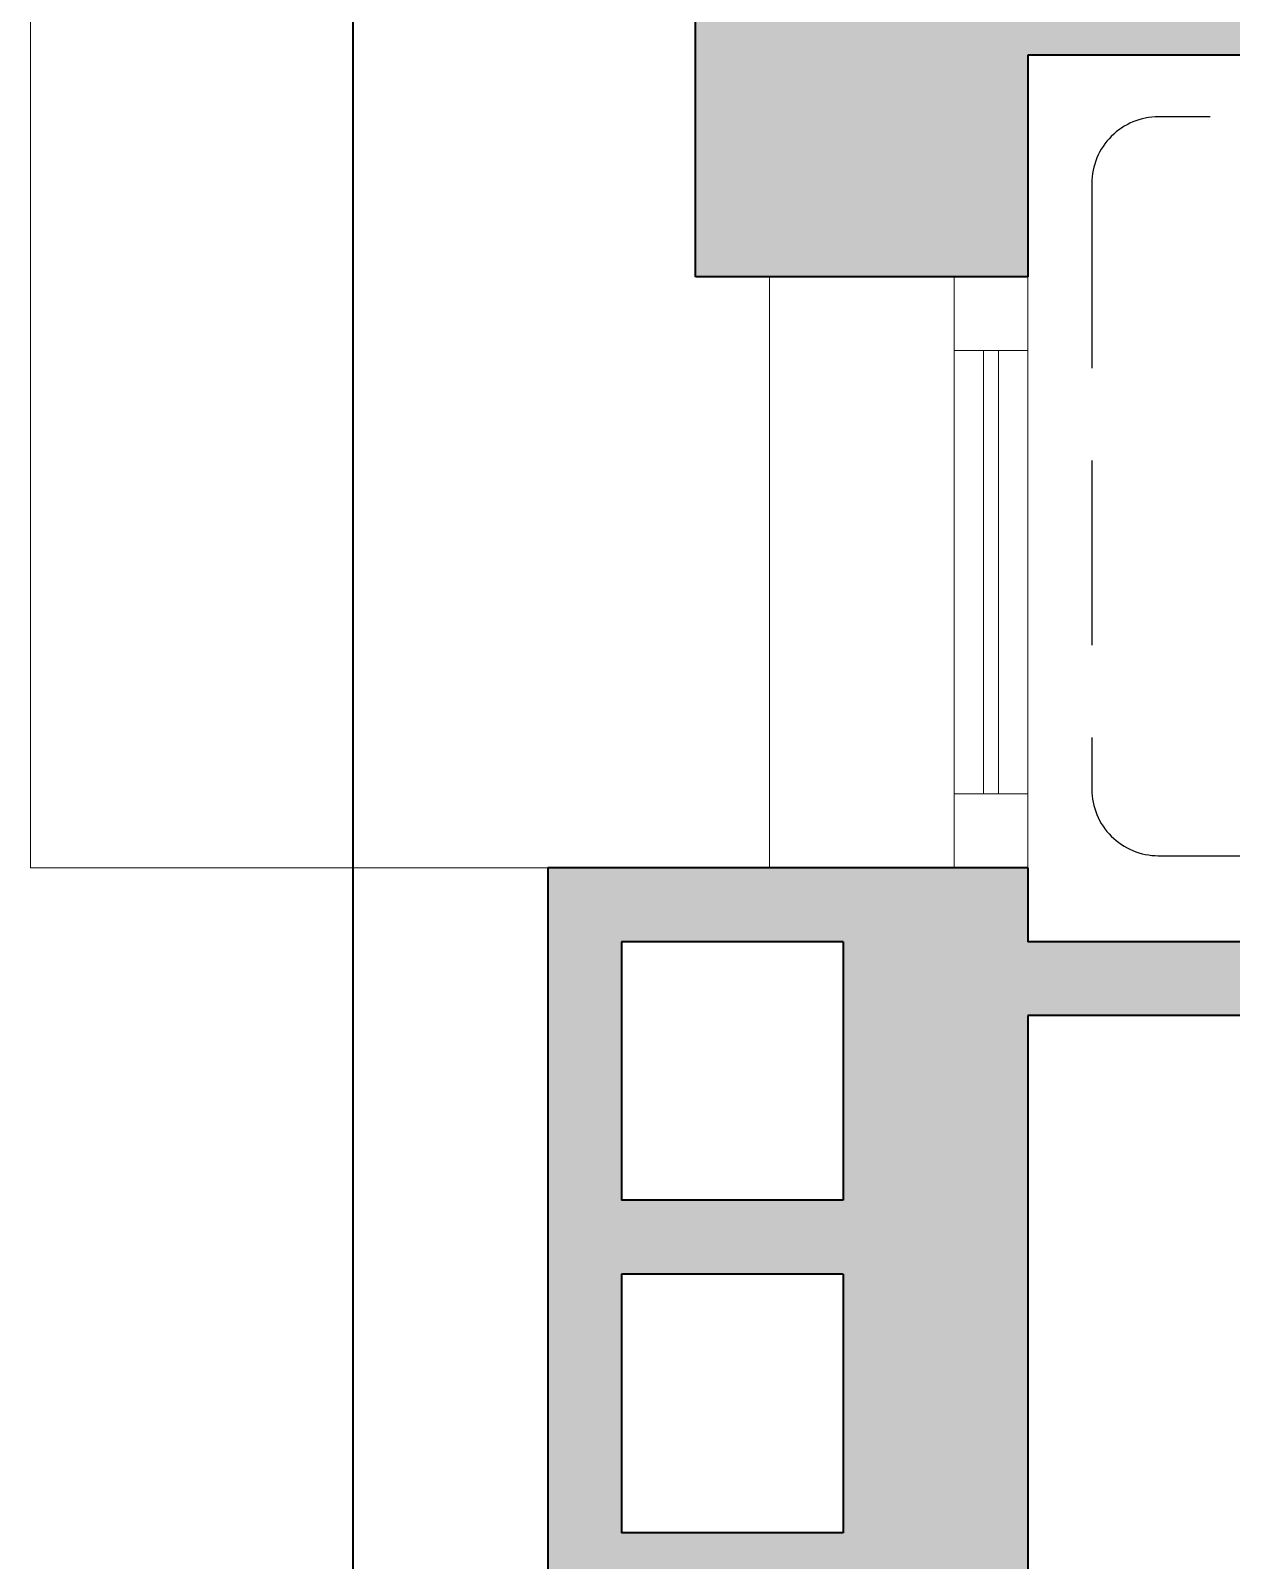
# Model space of a CAD drawing. Header units: millimetres. Extents: x 898 to 1196, y 229 to 443.
# Drawn here: x 1106.363 to 1107.989, y 343.296 to 345.367 of the extents above; entities that cross this region are included whole.
import ezdxf

# ---------------------------------------------------------------- set-up
doc = ezdxf.new("R2010")
doc.units = ezdxf.units.MM
doc.linetypes.add('DASHED2', pattern=[0.375, 0.25, -0.125])
doc.linetypes.add('TRATTEGGIATA', pattern=[0.75, 0.5, -0.25])
for name, color, linetype, lineweight in [('03-ritorno', 5, 'TRATTEGGIATA', 25), ('p allége', 1, 'Continuous', 20), ('p hachure', 253, 'Continuous', 15), ('p menuiserie', 5, 'Continuous', 20), ('p mur', 7, 'Continuous', 40)]:
    doc.layers.add(name, color=color, linetype=linetype, lineweight=lineweight)

# ---------------------------------------------------------------- blocks, each defined once
blk = doc.blocks.new('*U37')
at = {"layer": 'p menuiserie'}
for p, q in [((0.8, 0), (0, 0)), ((0.1, 0), (0.1, -0.1)), ((0.7, 0), (0.7, -0.1)), ((0.7, -0.04), (0.1, -0.04)), ((0.7, -0.06), (0.1, -0.06)), ((0.8, -0.1), (0, -0.1))]:
    blk.add_line(p, q, dxfattribs=at)

msp = doc.modelspace()

# ---------------------------------------------------------------- hatches: boundary and pattern name
at = {"layer": 'p hachure', "transparency": 33554559}
h = msp.add_hatch(color=256, dxfattribs=at)
h.dxf.hatch_style = 1
h.paths.add_polyline_path([(1107.7135, 346.0836), (1107.2635, 346.0836), (1107.2635, 345.0336), (1107.7135, 345.0336), (1107.7135, 345.3336), (1110.4135, 345.3336), (1110.4135, 345.0336), (1110.5135, 345.0336), (1110.5135, 345.5336), (1110.3635, 345.5336), (1110.3635, 345.4336), (1107.7135, 345.4336)])
h = msp.add_hatch(color=256, dxfattribs=at)
h.dxf.hatch_style = 1
h.paths.add_polyline_path([(1109.5135, 341.6336), (1109.6135, 341.6336), (1109.6135, 342.2336), (1109.5135, 342.2336)], flags=0)
h.paths.add_polyline_path([(1107.0635, 344.2336), (1107.0635, 343.2336), (1107.7135, 343.2336), (1107.7135, 344.0336), (1110.4135, 344.0336), (1110.4135, 341.6336), (1110.5135, 341.6336), (1110.5135, 343.4836), (1111.0135, 343.4836), (1111.0135, 343.5836), (1110.5135, 343.5836), (1110.5135, 344.2336), (1110.4135, 344.2336), (1110.4135, 344.1336), (1107.7135, 344.1336), (1107.7135, 344.2336)])
h.paths.add_polyline_path([(1107.1635, 343.6836), (1107.1635, 343.3336), (1107.4635, 343.3336), (1107.4635, 343.6836)], flags=16)
h.paths.add_polyline_path([(1107.1635, 344.1336), (1107.1635, 343.7836), (1107.4635, 343.7836), (1107.4635, 344.1336)], flags=16)

# ---------------------------------------------------------------- linework, layer by layer
at = {"layer": '03-ritorno', "color": 5, "linetype": 'DASHED2'}
msp.add_lwpolyline([(1110.6, 346.06), (1110.6, 345.04, -0.414214), (1110.51, 344.95), (1110.39, 344.95, -0.414214), (1110.3, 345.04), (1110.3, 345.16, 0.414214), (1110.21, 345.25), (1107.89, 345.25, 0.414214), (1107.8, 345.16), (1107.8, 344.34, 0.414214), (1107.89, 344.25), (1110.51, 344.25, -0.414214), (1110.6, 344.16), (1110.6, 343.79, 0.414214), (1110.69, 343.7), (1110.96, 343.7, -0.414214), (1111.05, 343.61), (1111.05, 343.47, -0.414214), (1110.98, 343.4), (1110.97, 343.4, 0.414214), (1110.9, 343.33), (1110.9, 341.64, -0.414214), (1110.81, 341.55)], format="xyb", dxfattribs=at)
at = {"layer": 'p allége'}
for p, q in [((1106.3635, 344.2336), (1106.3635, 354.0836)), ((1107.3635, 345.0336), (1107.3635, 344.2336)), ((1106.3635, 344.2336), (1107.3635, 344.2336))]:
    msp.add_line(p, q, dxfattribs=at)
at = {"layer": 'p mur'}
for p, q in [((1107.2635, 345.0336), (1107.2635, 346.0836)), ((1110.4135, 345.3336), (1107.7135, 345.3336)), ((1107.7135, 345.3336), (1107.7135, 345.0336)), ((1107.7135, 345.0336), (1107.2635, 345.0336)), ((1107.7135, 344.2336), (1107.0635, 344.2336)), ((1107.0635, 344.2336), (1107.0635, 343.2336)), ((1107.7135, 344.2336), (1107.7135, 344.1336)), ((1107.4635, 344.1336), (1107.1635, 344.1336)), ((1107.1635, 344.1336), (1107.1635, 343.7836)), ((1107.4635, 344.1336), (1107.4635, 343.7836)), ((1110.4135, 344.1336), (1107.7135, 344.1336)), ((1110.4135, 344.0336), (1107.7135, 344.0336)), ((1107.7135, 344.0336), (1107.7135, 343.2336)), ((1107.4635, 343.7836), (1107.1635, 343.7836)), ((1107.4635, 343.6836), (1107.1635, 343.6836)), ((1107.1635, 343.6836), (1107.1635, 343.3336)), ((1107.4635, 343.6836), (1107.4635, 343.3336)), ((1107.4635, 343.3336), (1107.1635, 343.3336))]:
    msp.add_line(p, q, dxfattribs=at)
msp.add_lwpolyline([(1106.8, 355.85), (1123.4, 355.85), (1123.4, 336.75), (1106.8, 336.75)], close=True, dxfattribs=at)

# ---------------------------------------------------------------- block references
at = {"layer": 'p menuiserie', "rotation": 269.9999999999999}
msp.add_blockref('*U37', (1107.7135, 345.0336), dxfattribs=at)

doc.saveas('drawing.dxf')
